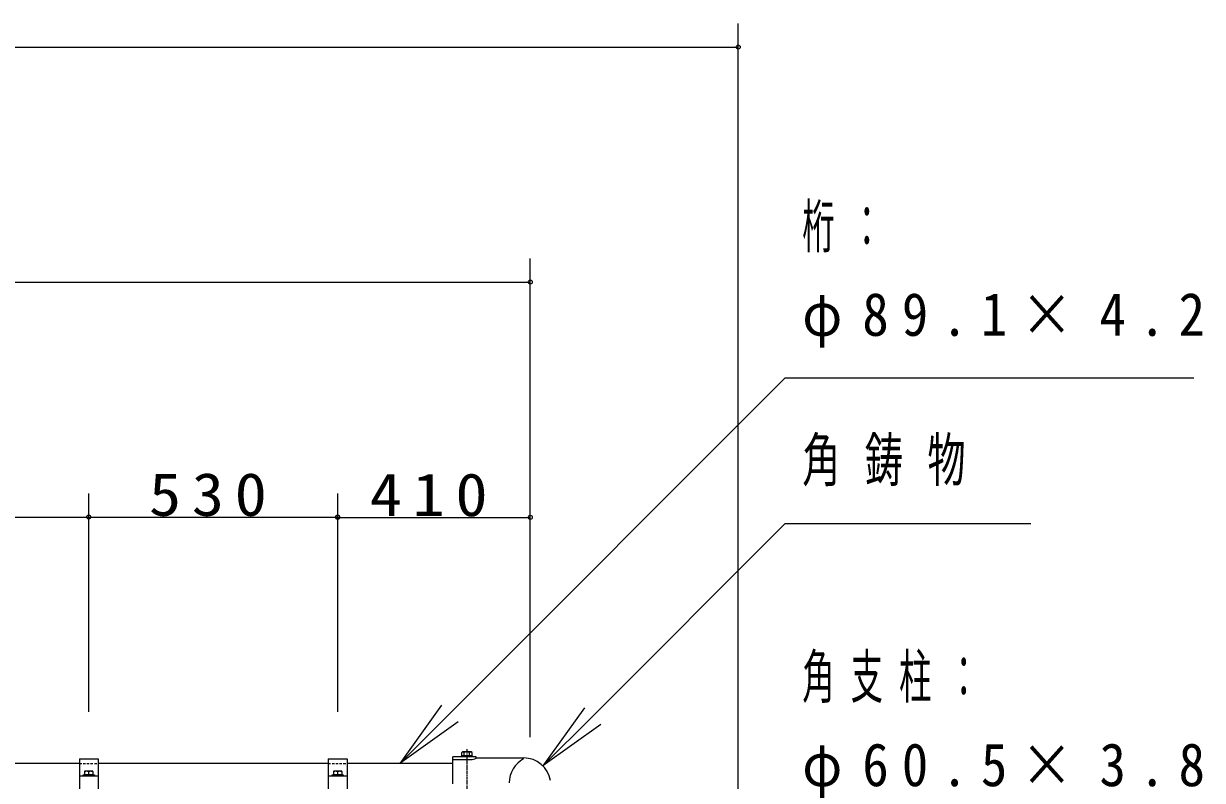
# Model space of a CAD drawing. Units: millimetres at full size. Extents: x -35408 to 0, y -49934 to 13350.
# Drawn here: x -13124 to -10614, y 5408 to 7019 of the extents above; entities that cross this region are included whole.
import ezdxf

# ---------------------------------------------------------------- set-up
doc = ezdxf.new("R2010")
doc.units = ezdxf.units.MM
doc.linetypes.add('USER2', pattern=[6, 3, -1, 1, -1])
doc.linetypes.add('USER4', pattern=[8, 5, -3])
doc.layers.add('線', color=2, linetype='Continuous', lineweight=25)
doc.layers.add('補助', color=2, linetype='Continuous', lineweight=25)
doc.styles.add('ＭＳ ゴシック', font='')
doc.styles.get('ＭＳ ゴシック').set_extended_font_data('MS Gothic')

# ---------------------------------------------------------------- blocks, each defined once
blk = doc.blocks.new('dimension_origin')
at = {"color": 0, "linetype": 'Continuous', "lineweight": -2}
blk.add_circle((0, 0), 1.25, dxfattribs=at)

msp = doc.modelspace()

# ---------------------------------------------------------------- linework, layer by layer
at = {"layer": '線', "color": 20, "linetype": 'USER2'}
msp.add_line((-12180, 5475), (-12180, 5325), dxfattribs=at)
at = {"layer": '線'}
for p, q in [((-13005, 5454.55), (-12965, 5454.55)), ((-13005, 5454.55), (-13005, 5277.45)), ((-12965, 5454.55), (-12965, 5277.45)), ((-12475, 5454.55), (-12435, 5454.55)), ((-12475, 5454.55), (-12475, 5277.45)), ((-12435, 5454.55), (-12435, 5277.45)), ((-12210, 5452.509), (-12180, 5452.509)), ((-12168, 5460.8), (-12192, 5460.8)), ((-12192, 5460.8), (-12192, 5458.3)), ((-12168, 5458.3), (-12192, 5458.3)), ((-12190.97, 5467.663), (-12189, 5468.8)), ((-12190.97, 5460.8), (-12190.97, 5467.663)), ((-12169.03, 5460.8), (-12190.97, 5460.8)), ((-12171, 5468.8), (-12189, 5468.8)), ((-12185.485, 5460.8), (-12185.485, 5467.663)), ((-12174.515, 5460.8), (-12174.515, 5467.663)), ((-12169.03, 5467.663), (-12171, 5468.8)), ((-12169.03, 5460.8), (-12169.03, 5467.663)), ((-12168, 5458.3), (-12168, 5460.8)), ((-12994, 5427.55), (-12993.5, 5428.05)), ((-12994, 5427.55), (-12994, 5420.55)), ((-12976.5, 5428.05), (-12993.5, 5428.05)), ((-12985, 5420.55), (-12985, 5426.913)), ((-12976, 5427.55), (-12976.5, 5428.05)), ((-12976, 5427.55), (-12976, 5420.55)), ((-12464, 5427.55), (-12463.5, 5428.05)), ((-12464, 5427.55), (-12464, 5420.55)), ((-12446.5, 5428.05), (-12463.5, 5428.05)), ((-12455, 5420.55), (-12455, 5426.913)), ((-12446, 5427.55), (-12446.5, 5428.05)), ((-12446, 5427.55), (-12446, 5420.55)), ((-13005, 5418.05), (-12965, 5418.05)), ((-12997, 5420.55), (-12973, 5420.55)), ((-12997, 5418.05), (-12997, 5420.55)), ((-12997, 5418.05), (-12973, 5418.05)), ((-12976, 5420.55), (-12994, 5420.55)), ((-12973, 5420.55), (-12973, 5418.05)), ((-12475, 5418.05), (-12435, 5418.05)), ((-12467, 5420.55), (-12443, 5420.55)), ((-12467, 5418.05), (-12467, 5420.55)), ((-12467, 5418.05), (-12443, 5418.05)), ((-12446, 5420.55), (-12464, 5420.55)), ((-12443, 5420.55), (-12443, 5418.05))]:
    msp.add_line(p, q, dxfattribs=at)
at = {"layer": '線', "color": 7, "lineweight": 13}
for p, q in [((-12210, 5401.05), (-12210, 5458.3)), ((-12160, 5458.3), (-12210, 5458.3)), ((-12160, 5456.05), (-12160, 5458.3)), ((-12160, 5456.05), (-12059.05, 5456.05)), ((-13005, 5444.55), (-13565, 5444.55)), ((-12475, 5444.55), (-12965, 5444.55)), ((-12210, 5444.55), (-12435, 5444.55))]:
    msp.add_line(p, q, dxfattribs=at)
at = {"layer": '線', "color": 4, "linetype": 'USER4'}
for p, q in [((-13005, 5444.55), (-12965, 5444.55)), ((-12475, 5444.55), (-12435, 5444.55))]:
    msp.add_line(p, q, dxfattribs=at)
at = {"layer": '線'}
for centre, radius, start, end in [((-12188.227, 5462.913), 5.485, 60.00001, 119.99999), ((-12180, 5455.004), 13.796, 66.57346, 113.42654), ((-12171.773, 5462.913), 5.485, 60.00001, 119.99999), ((-12031.968, 5403.075), 57.75, 118.03284, 180.02513), ((-12989.5, 5415.441), 12.323, 68.58229, 111.41755), ((-12980.5, 5415.441), 12.323, 68.58243, 111.41757), ((-12459.5, 5415.441), 12.323, 68.58229, 111.41755), ((-12450.5, 5415.441), 12.323, 68.58243, 111.41757)]:
    msp.add_arc(centre, radius, start, end, dxfattribs=at)
at = {"layer": '線', "color": 7, "lineweight": 13}
msp.add_arc((-12059.05, 5398.3), 57.75, 10, 90, dxfattribs=at)
at = {"layer": '線'}
msp.add_ellipse((-12180, 5456.05), major_axis=(20, 0), ratio=0.177056, start_param=4.71238898, end_param=6.28318531, dxfattribs=at)
at = {"layer": '補助', "lineweight": 13}
for p, q in [((-11602.286, 3000), (-11602.286, 7018.8)), ((-17957.714, 6968.8), (-11602.286, 6968.8)), ((-12045, 5500), (-12045, 6518.8)), ((-14780, 6468.8), (-12045, 6468.8)), ((-12985, 5554.55), (-12985, 6018.8)), ((-12985, 5554.55), (-12985, 6018.8)), ((-12455, 5554.55), (-12455, 6018.8)), ((-12455, 5554.55), (-12455, 6018.14)), ((-12045, 5500), (-12045, 6018.14)), ((-13585, 5968.8), (-12985, 5968.8)), ((-12985, 5968.8), (-12455, 5968.8)), ((-12455, 5968.14), (-12045, 5968.14))]:
    msp.add_line(p, q, dxfattribs=at)
at = {"layer": '補助'}
for p, q in [((-12216.434, 5550.616), (-11502.286, 6264.764)), ((-11502.286, 6264.764), (-11452.286, 6264.764)), ((-11452.286, 6264.764), (-10632.513, 6264.764)), ((-11912.149, 5545.201), (-11502.286, 5955.065)), ((-11502.286, 5955.065), (-11452.286, 5955.065)), ((-11452.286, 5955.065), (-10979.388, 5955.065)), ((-12234.112, 5568.294), (-12322.5, 5444.55)), ((-12322.5, 5444.55), (-12216.434, 5550.616)), ((-11929.827, 5562.879), (-12018.215, 5439.135)), ((-12198.756, 5532.938), (-12322.5, 5444.55)), ((-12018.215, 5439.135), (-11912.149, 5545.201)), ((-11894.471, 5527.524), (-12018.215, 5439.135))]:
    msp.add_line(p, q, dxfattribs=at)

# ---------------------------------------------------------------- block references
at = {"layer": '補助', "lineweight": 13, "xscale": 3.33, "yscale": 3.33, "rotation": 180}
for p in [(-11602.286, 6968.8), (-12045, 6468.8), (-12985, 5968.8), (-12455, 5968.8), (-12045, 5968.14)]:
    msp.add_blockref('dimension_origin', p, dxfattribs=at)
at = {"layer": '補助', "lineweight": 13, "xscale": 3.33, "yscale": 3.33}
for p in [(-12985, 5968.8), (-12455, 5968.14)]:
    msp.add_blockref('dimension_origin', p, dxfattribs=at)

# ---------------------------------------------------------------- texts
at = {"layer": '補助', "char_height": 91.64, "style": 'ＭＳ ゴシック'}
for s, insert, attachment_point in [('\\T1.5;\\W0.55;桁：', (-11466.036, 6633.514), 1), ('\\T1.5;\\W0.9;φ89.1×4.2', (-11466.036, 6446.014), 1), ('\\T1.64;\\W0.65;角鋳物', (-11466.036, 6136.315), 1), ('\\T1.33;\\W1.1;530', (-12720, 5969.8), 8), ('\\T1.33;\\W1.1;410', (-12250, 5969.14), 8), ('\\T1.5;\\W0.55;角支柱：', (-11466.036, 5675.239), 1), ('\\T1.5;\\W0.9;φ60.5×3.8', (-11466.036, 5487.739), 1)]:
    msp.add_mtext(s, dxfattribs=dict(at, insert=insert, attachment_point=attachment_point))

doc.saveas('drawing.dxf')
